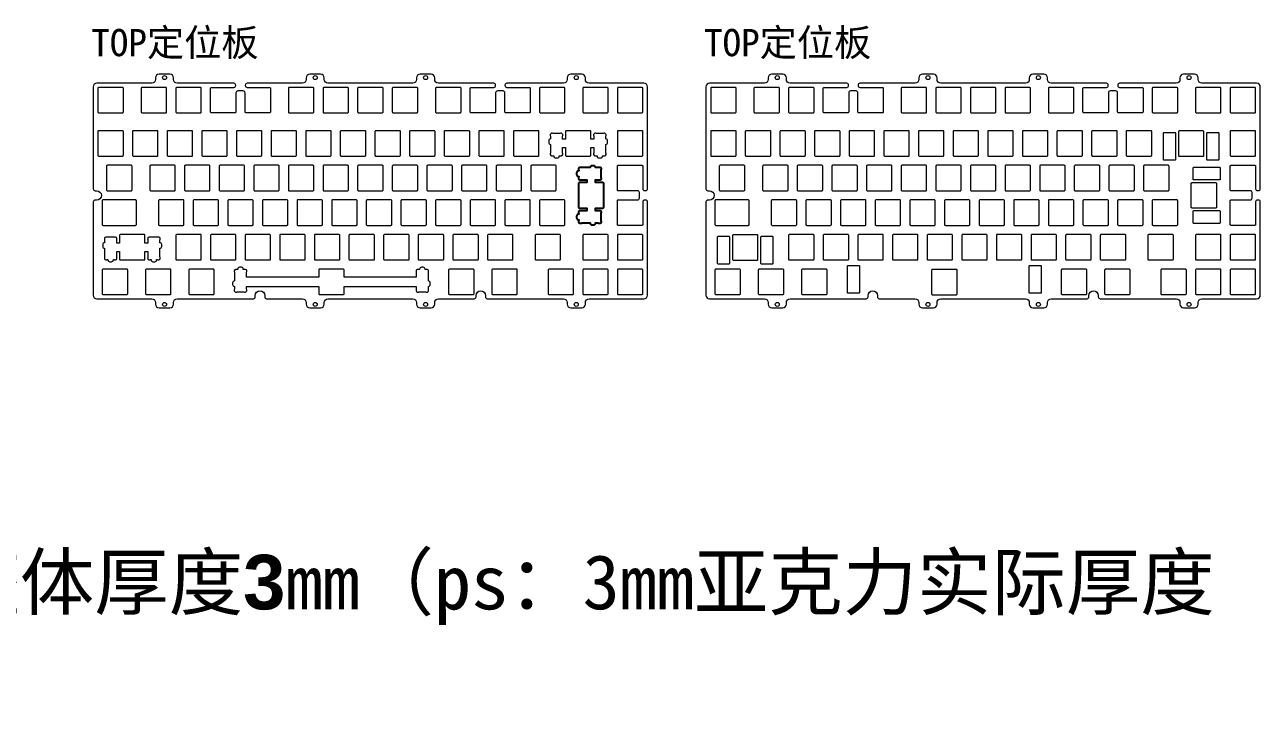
# Model space of a CAD drawing. Header units: millimetres. Extents: x 2670 to 4041, y 544 to 1639.
# Drawn here: x 3361 to 4041, y 781 to 1156 of the extents above; entities that cross this region are included whole.
import ezdxf

# ---------------------------------------------------------------- set-up
doc = ezdxf.new("R2010")
doc.units = ezdxf.units.MM
doc.layers.add('1', color=7, linetype='Continuous', lineweight=0)
doc.layers.add('10', color=7, linetype='Continuous', true_color=0xffffff)
doc.styles.get("Standard").update_dxf_attribs({"font": 'arial.ttf'})

msp = doc.modelspace()

# ---------------------------------------------------------------- linework, layer by layer
at = {"color": 0}
msp.add_lwpolyline([(3676.786, 1053.962), (3675.366, 1053.962), (3675.365, 1055.538), (3679.566, 1055.538, 0.4142136), (3680.066, 1056.038), (3680.066, 1069.038, 0.4142136), (3679.566, 1069.538), (3675.365, 1069.538), (3675.366, 1071.112), (3676.786, 1071.112, -0.0785975), (3677.404, 1071.015, 0.6125159), (3678.663, 1072.275, -0.0785975), (3678.566, 1072.892), (3678.566, 1075.983, -0.0785975), (3678.663, 1076.6, 0.6125159), (3677.404, 1077.86, -0.0785975), (3676.786, 1077.762), (3675.536, 1077.762, 0.4142136), (3674.536, 1078.762), (3673.536, 1078.762, 0.4142136), (3672.536, 1077.762), (3668.045, 1077.762, -0.0785975), (3667.428, 1077.86, 0.6125159), (3666.168, 1076.6, -0.0785975), (3666.266, 1075.983), (3666.266, 1075.937), (3666.066, 1075.937, 0.4142136), (3665.066, 1074.937), (3665.066, 1073.937, 0.4142136), (3666.066, 1072.937), (3666.266, 1072.937), (3666.266, 1072.892, -0.0785975), (3666.168, 1072.275, 0.6125159), (3667.428, 1071.015, -0.0785975), (3668.045, 1071.112), (3670.766, 1071.112), (3670.765, 1069.538), (3666.566, 1069.538, 0.4142136), (3666.066, 1069.038), (3666.066, 1056.038, 0.4142136), (3666.566, 1055.538), (3670.765, 1055.538), (3670.766, 1053.962), (3668.045, 1053.962, -0.0785975), (3667.428, 1054.06, 0.6125159), (3666.168, 1052.8, -0.0785975), (3666.266, 1052.183), (3666.266, 1052.137), (3666.066, 1052.137, 0.4142136), (3665.066, 1051.137), (3665.066, 1050.137, 0.4142136), (3666.066, 1049.137), (3666.266, 1049.137), (3666.266, 1049.092, -0.0785975), (3666.168, 1048.475, 0.6125159), (3667.428, 1047.215, -0.0785975), (3668.045, 1047.312), (3672.536, 1047.312, 0.4142136), (3673.536, 1046.312), (3674.536, 1046.312, 0.4142136), (3675.536, 1047.312), (3676.786, 1047.312, -0.0785975), (3677.404, 1047.215, 0.6125159), (3678.663, 1048.475, -0.0785975), (3678.566, 1049.092), (3678.566, 1052.183, -0.0785975), (3678.663, 1052.8, 0.6125159), (3677.404, 1054.06, -0.0785975)], format="xyb", close=True, dxfattribs=at)
at = {"layer": '1'}
for points in [[(3477.661, 1108.425, -0.4142136), (3477.161, 1107.925), (3464.161, 1107.925, -0.4142136), (3463.661, 1108.425), (3463.661, 1121.425, -0.4142136), (3464.161, 1121.925), (3476.598, 1121.925, 0.4142136), (3477.598, 1122.925), (3477.598, 1123.233, 0.4142136), (3476.598, 1124.233), (3445.387, 1124.233, -0.4142136), (3443.387, 1126.233), (3443.387, 1127.233, 0.4142136), (3441.387, 1129.233), (3435.387, 1129.233, 0.4142136), (3433.387, 1127.233), (3433.387, 1126.233, -0.4142136), (3431.387, 1124.233), (3401.176, 1124.233, 0.4142136), (3399.176, 1122.233), (3399.176, 1066.069, 0.4142136), (3400.176, 1065.069), (3401.059, 1065.069, -1), (3401.059, 1059.869), (3400.176, 1059.869, 0.4142136), (3399.176, 1058.869), (3399.176, 1007.605, 0.4142136), (3401.176, 1005.605), (3431.387, 1005.605, -0.4142136), (3433.387, 1003.605), (3433.387, 1002.605, 0.4142136), (3435.387, 1000.605), (3441.387, 1000.605, 0.4142136), (3443.387, 1002.605), (3443.387, 1003.605, -0.4142136), (3445.387, 1005.605), (3487.314, 1005.605, 0.4142136), (3488.314, 1006.605), (3488.314, 1007.327, -1), (3493.514, 1007.327), (3493.514, 1006.605, 0.4142136), (3494.514, 1005.605), (3514.264, 1005.605, -0.4142136), (3516.264, 1003.605), (3516.264, 1002.605, 0.4142136), (3518.264, 1000.605), (3524.264, 1000.605, 0.4142136), (3526.264, 1002.605), (3526.264, 1003.605, -0.4142136), (3528.264, 1005.605), (3575.008, 1005.605, -0.4142136), (3577.008, 1003.605), (3577.008, 1002.605, 0.4142136), (3579.008, 1000.605), (3585.008, 1000.605, 0.4142136), (3587.008, 1002.605), (3587.008, 1003.605, -0.4142136), (3589.008, 1005.605), (3608.758, 1005.605, 0.4142136), (3609.758, 1006.605), (3609.758, 1007.327, -1), (3614.958, 1007.327), (3614.958, 1006.605, 0.4142136), (3615.958, 1005.605), (3657.884, 1005.605, -0.4142136), (3659.884, 1003.605), (3659.884, 1002.605, 0.4142136), (3661.884, 1000.605), (3667.884, 1000.605, 0.4142136), (3669.884, 1002.605), (3669.884, 1003.605, -0.4142136), (3671.884, 1005.605), (3702.07, 1005.605, 0.4142136), (3704.07, 1007.605), (3704.07, 1058.941, 0.4142136), (3703.07, 1059.941), (3702.498, 1059.941, 0.4142136), (3701.498, 1058.941), (3701.498, 1046.513, -0.4142136), (3700.998, 1046.013), (3687.998, 1046.013, -0.4142136), (3687.498, 1046.513), (3687.498, 1059.513, -0.4142136), (3687.998, 1060.013), (3698.588, 1060.013, 0.4142136), (3699.588, 1061.013), (3699.588, 1064.063, 0.4142136), (3698.588, 1065.063), (3687.998, 1065.063, -0.4142136), (3687.498, 1065.563), (3687.498, 1078.563, -0.4142136), (3687.998, 1079.063), (3700.998, 1079.063, -0.4142136), (3701.498, 1078.563), (3701.498, 1066.141, 0.4142136), (3702.498, 1065.141), (3703.07, 1065.141, 0.4142136), (3704.07, 1066.141), (3704.07, 1122.233, 0.4142136), (3702.07, 1124.233), (3671.884, 1124.233, -0.4142136), (3669.884, 1126.233), (3669.884, 1127.233, 0.4142136), (3667.884, 1129.233), (3661.884, 1129.233, 0.4142136), (3659.884, 1127.233), (3659.884, 1126.233, -0.4142136), (3657.884, 1124.233), (3626.673, 1124.233, 0.4142136), (3625.673, 1123.233), (3625.673, 1122.925, 0.4142136), (3626.673, 1121.925), (3639.086, 1121.925, -0.4142136), (3639.586, 1121.425), (3639.586, 1108.425, -0.4142136), (3639.086, 1107.925), (3626.086, 1107.925, -0.4142136), (3625.586, 1108.425), (3625.586, 1119.018, 0.4142136), (3624.586, 1120.018), (3621.536, 1120.018, 0.4142136), (3620.536, 1119.018), (3620.536, 1108.425, -0.4142136), (3620.036, 1107.925), (3607.036, 1107.925, -0.4142136), (3606.536, 1108.425), (3606.536, 1121.425, -0.4142136), (3607.036, 1121.925), (3619.473, 1121.925, 0.4142136), (3620.473, 1122.925), (3620.473, 1123.233, 0.4142136), (3619.473, 1124.233), (3589.008, 1124.233, -0.4142136), (3587.008, 1126.233), (3587.008, 1127.233, 0.4142136), (3585.008, 1129.233), (3579.008, 1129.233, 0.4142136), (3577.008, 1127.233), (3577.008, 1126.233, -0.4142136), (3575.008, 1124.233), (3528.264, 1124.233, -0.4142136), (3526.264, 1126.233), (3526.264, 1127.233, 0.4142136), (3524.264, 1129.233), (3518.264, 1129.233, 0.4142136), (3516.264, 1127.233), (3516.264, 1126.233, -0.4142136), (3514.264, 1124.233), (3483.798, 1124.233, 0.4142136), (3482.798, 1123.233), (3482.798, 1122.925, 0.4142136), (3483.798, 1121.925), (3496.211, 1121.925, -0.4142136), (3496.711, 1121.425), (3496.711, 1108.425, -0.4142136), (3496.211, 1107.925), (3483.211, 1107.925, -0.4142136), (3482.711, 1108.425), (3482.711, 1119.018, 0.4142136), (3481.711, 1120.018), (3478.661, 1120.018, 0.4142136), (3477.661, 1119.018)], [(3814.72, 1108.425, -0.4142136), (3814.22, 1107.925), (3801.22, 1107.925, -0.4142136), (3800.72, 1108.425), (3800.72, 1121.425, -0.4142136), (3801.22, 1121.925), (3813.657, 1121.925, 0.4142136), (3814.657, 1122.925), (3814.657, 1123.233, 0.4142136), (3813.657, 1124.233), (3782.446, 1124.233, -0.4142136), (3780.446, 1126.233), (3780.446, 1127.233, 0.4142136), (3778.446, 1129.233), (3772.446, 1129.233, 0.4142136), (3770.446, 1127.233), (3770.446, 1126.233, -0.4142136), (3768.446, 1124.233), (3738.235, 1124.233, 0.4142136), (3736.235, 1122.233), (3736.235, 1066.069, 0.4142136), (3737.235, 1065.069), (3738.118, 1065.069, -1), (3738.118, 1059.869), (3737.235, 1059.869, 0.4142136), (3736.235, 1058.869), (3736.235, 1007.605, 0.4142136), (3738.235, 1005.605), (3768.446, 1005.605, -0.4142136), (3770.446, 1003.605), (3770.446, 1002.605, 0.4142136), (3772.446, 1000.605), (3778.446, 1000.605, 0.4142136), (3780.446, 1002.605), (3780.446, 1003.605, -0.4142136), (3782.446, 1005.605), (3824.373, 1005.605, 0.4142136), (3825.373, 1006.605), (3825.373, 1007.327, -1), (3830.573, 1007.327), (3830.573, 1006.605, 0.4142136), (3831.573, 1005.605), (3851.323, 1005.605, -0.4142136), (3853.323, 1003.605), (3853.323, 1002.605, 0.4142136), (3855.323, 1000.605), (3861.323, 1000.605, 0.4142136), (3863.323, 1002.605), (3863.323, 1003.605, -0.4142136), (3865.323, 1005.605), (3912.067, 1005.605, -0.4142136), (3914.067, 1003.605), (3914.067, 1002.605, 0.4142136), (3916.067, 1000.605), (3922.067, 1000.605, 0.4142136), (3924.067, 1002.605), (3924.067, 1003.605, -0.4142136), (3926.067, 1005.605), (3945.817, 1005.605, 0.4142136), (3946.817, 1006.605), (3946.817, 1007.327, -1), (3952.017, 1007.327), (3952.017, 1006.605, 0.4142136), (3953.017, 1005.605), (3994.943, 1005.605, -0.4142136), (3996.943, 1003.605), (3996.943, 1002.605, 0.4142136), (3998.943, 1000.605), (4004.943, 1000.605, 0.4142136), (4006.943, 1002.605), (4006.943, 1003.605, -0.4142136), (4008.943, 1005.605), (4039.129, 1005.605, 0.4142136), (4041.129, 1007.605), (4041.129, 1058.941, 0.4142136), (4040.129, 1059.941), (4039.557, 1059.941, 0.4142136), (4038.557, 1058.941), (4038.557, 1046.513, -0.4142136), (4038.057, 1046.013), (4025.057, 1046.013, -0.4142136), (4024.557, 1046.513), (4024.557, 1059.513, -0.4142136), (4025.057, 1060.013), (4035.646, 1060.013, 0.4142136), (4036.646, 1061.013), (4036.646, 1064.063, 0.4142136), (4035.646, 1065.063), (4025.057, 1065.063, -0.4142136), (4024.557, 1065.563), (4024.557, 1078.563, -0.4142136), (4025.057, 1079.063), (4038.057, 1079.063, -0.4142136), (4038.557, 1078.563), (4038.557, 1066.141, 0.4142136), (4039.557, 1065.141), (4040.129, 1065.141, 0.4142136), (4041.129, 1066.141), (4041.129, 1122.233, 0.4142136), (4039.129, 1124.233), (4008.943, 1124.233, -0.4142136), (4006.943, 1126.233), (4006.943, 1127.233, 0.4142136), (4004.943, 1129.233), (3998.943, 1129.233, 0.4142136), (3996.943, 1127.233), (3996.943, 1126.233, -0.4142136), (3994.943, 1124.233), (3963.732, 1124.233, 0.4142136), (3962.732, 1123.233), (3962.732, 1122.925, 0.4142136), (3963.732, 1121.925), (3976.145, 1121.925, -0.4142136), (3976.645, 1121.425), (3976.645, 1108.425, -0.4142136), (3976.145, 1107.925), (3963.145, 1107.925, -0.4142136), (3962.645, 1108.425), (3962.645, 1119.018, 0.4142136), (3961.645, 1120.018), (3958.595, 1120.018, 0.4142136), (3957.595, 1119.018), (3957.595, 1108.425, -0.4142136), (3957.095, 1107.925), (3944.095, 1107.925, -0.4142136), (3943.595, 1108.425), (3943.595, 1121.425, -0.4142136), (3944.095, 1121.925), (3956.532, 1121.925, 0.4142136), (3957.532, 1122.925), (3957.532, 1123.233, 0.4142136), (3956.532, 1124.233), (3926.067, 1124.233, -0.4142136), (3924.067, 1126.233), (3924.067, 1127.233, 0.4142136), (3922.067, 1129.233), (3916.067, 1129.233, 0.4142136), (3914.067, 1127.233), (3914.067, 1126.233, -0.4142136), (3912.067, 1124.233), (3865.323, 1124.233, -0.4142136), (3863.323, 1126.233), (3863.323, 1127.233, 0.4142136), (3861.323, 1129.233), (3855.323, 1129.233, 0.4142136), (3853.323, 1127.233), (3853.323, 1126.233, -0.4142136), (3851.323, 1124.233), (3820.857, 1124.233, 0.4142136), (3819.857, 1123.233), (3819.857, 1122.925, 0.4142136), (3820.857, 1121.925), (3833.27, 1121.925, -0.4142136), (3833.77, 1121.425), (3833.77, 1108.425, -0.4142136), (3833.27, 1107.925), (3820.27, 1107.925, -0.4142136), (3819.77, 1108.425), (3819.77, 1119.018, 0.4142136), (3818.77, 1120.018), (3815.72, 1120.018, 0.4142136), (3814.72, 1119.018)], [(3402.248, 1107.925), (3415.248, 1107.925, 0.4142136), (3415.748, 1108.425), (3415.748, 1121.425, 0.4142136), (3415.248, 1121.925), (3402.248, 1121.925, 0.4142136), (3401.748, 1121.425), (3401.748, 1108.425, 0.4142136)], [(3426.061, 1107.925), (3439.061, 1107.925, 0.4142136), (3439.561, 1108.425), (3439.561, 1121.425, 0.4142136), (3439.061, 1121.925), (3426.061, 1121.925, 0.4142136), (3425.561, 1121.425), (3425.561, 1108.425, 0.4142136)], [(3445.111, 1107.925), (3458.111, 1107.925, 0.4142136), (3458.611, 1108.425), (3458.611, 1121.425, 0.4142136), (3458.111, 1121.925), (3445.111, 1121.925, 0.4142136), (3444.611, 1121.425), (3444.611, 1108.425, 0.4142136)], [(3507.023, 1107.925), (3520.023, 1107.925, 0.4142136), (3520.523, 1108.425), (3520.523, 1121.425, 0.4142136), (3520.023, 1121.925), (3507.023, 1121.925, 0.4142136), (3506.523, 1121.425), (3506.523, 1108.425, 0.4142136)], [(3526.073, 1107.925), (3539.073, 1107.925, 0.4142136), (3539.573, 1108.425), (3539.573, 1121.425, 0.4142136), (3539.073, 1121.925), (3526.073, 1121.925, 0.4142136), (3525.573, 1121.425), (3525.573, 1108.425, 0.4142136)], [(3545.123, 1107.925), (3558.123, 1107.925, 0.4142136), (3558.623, 1108.425), (3558.623, 1121.425, 0.4142136), (3558.123, 1121.925), (3545.123, 1121.925, 0.4142136), (3544.623, 1121.425), (3544.623, 1108.425, 0.4142136)], [(3564.173, 1107.925), (3577.173, 1107.925, 0.4142136), (3577.673, 1108.425), (3577.673, 1121.425, 0.4142136), (3577.173, 1121.925), (3564.173, 1121.925, 0.4142136), (3563.673, 1121.425), (3563.673, 1108.425, 0.4142136)], [(3587.986, 1107.925), (3600.986, 1107.925, 0.4142136), (3601.486, 1108.425), (3601.486, 1121.425, 0.4142136), (3600.986, 1121.925), (3587.986, 1121.925, 0.4142136), (3587.486, 1121.425), (3587.486, 1108.425, 0.4142136)], [(3645.136, 1107.925), (3658.136, 1107.925, 0.4142136), (3658.636, 1108.425), (3658.636, 1121.425, 0.4142136), (3658.136, 1121.925), (3645.136, 1121.925, 0.4142136), (3644.636, 1121.425), (3644.636, 1108.425, 0.4142136)], [(3682.448, 1108.425), (3682.448, 1121.425, 0.4142136), (3681.948, 1121.925), (3668.948, 1121.925, 0.4142136), (3668.448, 1121.425), (3668.448, 1108.425, 0.4142136), (3668.948, 1107.925), (3681.948, 1107.925, 0.4142136)], [(3687.998, 1107.925), (3700.998, 1107.925, 0.4142136), (3701.498, 1108.425), (3701.498, 1121.425, 0.4142136), (3700.998, 1121.925), (3687.998, 1121.925, 0.4142136), (3687.498, 1121.425), (3687.498, 1108.425, 0.4142136)], [(3739.307, 1107.925), (3752.307, 1107.925, 0.4142136), (3752.807, 1108.425), (3752.807, 1121.425, 0.4142136), (3752.307, 1121.925), (3739.307, 1121.925, 0.4142136), (3738.807, 1121.425), (3738.807, 1108.425, 0.4142136)], [(3763.12, 1107.925), (3776.12, 1107.925, 0.4142136), (3776.62, 1108.425), (3776.62, 1121.425, 0.4142136), (3776.12, 1121.925), (3763.12, 1121.925, 0.4142136), (3762.62, 1121.425), (3762.62, 1108.425, 0.4142136)], [(3782.17, 1107.925), (3795.17, 1107.925, 0.4142136), (3795.67, 1108.425), (3795.67, 1121.425, 0.4142136), (3795.17, 1121.925), (3782.17, 1121.925, 0.4142136), (3781.67, 1121.425), (3781.67, 1108.425, 0.4142136)], [(3844.082, 1107.925), (3857.082, 1107.925, 0.4142136), (3857.582, 1108.425), (3857.582, 1121.425, 0.4142136), (3857.082, 1121.925), (3844.082, 1121.925, 0.4142136), (3843.582, 1121.425), (3843.582, 1108.425, 0.4142136)], [(3863.132, 1107.925), (3876.132, 1107.925, 0.4142136), (3876.632, 1108.425), (3876.632, 1121.425, 0.4142136), (3876.132, 1121.925), (3863.132, 1121.925, 0.4142136), (3862.632, 1121.425), (3862.632, 1108.425, 0.4142136)], [(3882.182, 1107.925), (3895.182, 1107.925, 0.4142136), (3895.682, 1108.425), (3895.682, 1121.425, 0.4142136), (3895.182, 1121.925), (3882.182, 1121.925, 0.4142136), (3881.682, 1121.425), (3881.682, 1108.425, 0.4142136)], [(3901.232, 1107.925), (3914.232, 1107.925, 0.4142136), (3914.732, 1108.425), (3914.732, 1121.425, 0.4142136), (3914.232, 1121.925), (3901.232, 1121.925, 0.4142136), (3900.732, 1121.425), (3900.732, 1108.425, 0.4142136)], [(3925.045, 1107.925), (3938.045, 1107.925, 0.4142136), (3938.545, 1108.425), (3938.545, 1121.425, 0.4142136), (3938.045, 1121.925), (3925.045, 1121.925, 0.4142136), (3924.545, 1121.425), (3924.545, 1108.425, 0.4142136)], [(3982.195, 1107.925), (3995.195, 1107.925, 0.4142136), (3995.695, 1108.425), (3995.695, 1121.425, 0.4142136), (3995.195, 1121.925), (3982.195, 1121.925, 0.4142136), (3981.695, 1121.425), (3981.695, 1108.425, 0.4142136)], [(4019.507, 1108.425), (4019.507, 1121.425, 0.4142136), (4019.007, 1121.925), (4006.007, 1121.925, 0.4142136), (4005.507, 1121.425), (4005.507, 1108.425, 0.4142136), (4006.007, 1107.925), (4019.007, 1107.925, 0.4142136)], [(4025.057, 1107.925), (4038.057, 1107.925, 0.4142136), (4038.557, 1108.425), (4038.557, 1121.425, 0.4142136), (4038.057, 1121.925), (4025.057, 1121.925, 0.4142136), (4024.557, 1121.425), (4024.557, 1108.425, 0.4142136)], [(3402.248, 1084.113), (3415.248, 1084.113, 0.4142136), (3415.748, 1084.613), (3415.748, 1097.613, 0.4142136), (3415.248, 1098.113), (3402.248, 1098.113, 0.4142136), (3401.748, 1097.613), (3401.748, 1084.613, 0.4142136)], [(3421.298, 1084.113), (3434.298, 1084.113, 0.4142136), (3434.798, 1084.613), (3434.798, 1097.613, 0.4142136), (3434.298, 1098.113), (3421.298, 1098.113, 0.4142136), (3420.798, 1097.613), (3420.798, 1084.613, 0.4142136)], [(3440.348, 1084.113), (3453.348, 1084.113, 0.4142136), (3453.848, 1084.613), (3453.848, 1097.613, 0.4142136), (3453.348, 1098.113), (3440.348, 1098.113, 0.4142136), (3439.848, 1097.613), (3439.848, 1084.613, 0.4142136)], [(3459.398, 1084.113), (3472.398, 1084.113, 0.4142136), (3472.898, 1084.613), (3472.898, 1097.613, 0.4142136), (3472.398, 1098.113), (3459.398, 1098.113, 0.4142136), (3458.898, 1097.613), (3458.898, 1084.613, 0.4142136)], [(3478.448, 1084.113), (3491.448, 1084.113, 0.4142136), (3491.948, 1084.613), (3491.948, 1097.613, 0.4142136), (3491.448, 1098.113), (3478.448, 1098.113, 0.4142136), (3477.948, 1097.613), (3477.948, 1084.613, 0.4142136)], [(3497.498, 1084.113), (3510.498, 1084.113, 0.4142136), (3510.998, 1084.613), (3510.998, 1097.613, 0.4142136), (3510.498, 1098.113), (3497.498, 1098.113, 0.4142136), (3496.998, 1097.613), (3496.998, 1084.613, 0.4142136)], [(3516.548, 1084.113), (3529.548, 1084.113, 0.4142136), (3530.048, 1084.613), (3530.048, 1097.613, 0.4142136), (3529.548, 1098.113), (3516.548, 1098.113, 0.4142136), (3516.048, 1097.613), (3516.048, 1084.613, 0.4142136)], [(3535.598, 1084.113), (3548.598, 1084.113, 0.4142136), (3549.098, 1084.613), (3549.098, 1097.613, 0.4142136), (3548.598, 1098.113), (3535.598, 1098.113, 0.4142136), (3535.098, 1097.613), (3535.098, 1084.613, 0.4142136)], [(3535.598, 1084.113), (3548.598, 1084.113, 0.4142136), (3549.098, 1084.613), (3549.098, 1097.613, 0.4142136), (3548.598, 1098.113), (3535.598, 1098.113, 0.4142136), (3535.098, 1097.613), (3535.098, 1084.613, 0.4142136)], [(3554.648, 1084.113), (3567.648, 1084.113, 0.4142136), (3568.148, 1084.613), (3568.148, 1097.613, 0.4142136), (3567.648, 1098.113), (3554.648, 1098.113, 0.4142136), (3554.148, 1097.613), (3554.148, 1084.613, 0.4142136)], [(3573.698, 1084.113), (3586.698, 1084.113, 0.4142136), (3587.198, 1084.613), (3587.198, 1097.613, 0.4142136), (3586.698, 1098.113), (3573.698, 1098.113, 0.4142136), (3573.198, 1097.613), (3573.198, 1084.613, 0.4142136)], [(3592.748, 1084.113), (3605.748, 1084.113, 0.4142136), (3606.248, 1084.613), (3606.248, 1097.613, 0.4142136), (3605.748, 1098.113), (3592.748, 1098.113, 0.4142136), (3592.248, 1097.613), (3592.248, 1084.613, 0.4142136)], [(3611.798, 1084.113), (3624.798, 1084.113, 0.4142136), (3625.298, 1084.613), (3625.298, 1097.613, 0.4142136), (3624.798, 1098.113), (3611.798, 1098.113, 0.4142136), (3611.298, 1097.613), (3611.298, 1084.613, 0.4142136)], [(3630.848, 1084.113), (3643.848, 1084.113, 0.4142136), (3644.348, 1084.613), (3644.348, 1097.613, 0.4142136), (3643.848, 1098.113), (3630.848, 1098.113, 0.4142136), (3630.348, 1097.613), (3630.348, 1084.613, 0.4142136)], [(3675.66, 1096.71, 0.6125159), (3674.401, 1095.45, -0.0785975), (3674.498, 1094.833), (3674.498, 1093.413), (3672.923, 1093.412), (3672.923, 1097.613, 0.4142136), (3672.423, 1098.113), (3659.423, 1098.113, 0.4142136), (3658.923, 1097.613), (3658.923, 1093.412), (3657.348, 1093.413), (3657.348, 1094.833, -0.0785975), (3657.446, 1095.45, 0.6125159), (3656.186, 1096.71, -0.0785975), (3655.569, 1096.613), (3652.478, 1096.613, -0.0785975), (3651.86, 1096.71, 0.6125159), (3650.601, 1095.45, -0.0785975), (3650.698, 1094.833), (3650.698, 1093.583, 0.4142136), (3649.698, 1092.583), (3649.698, 1091.583, 0.4142136), (3650.698, 1090.583), (3650.698, 1086.092, -0.0785975), (3650.601, 1085.475, 0.6125159), (3651.86, 1084.215, -0.0785975), (3652.478, 1084.313), (3652.523, 1084.313), (3652.523, 1084.113, 0.4142136), (3653.523, 1083.113), (3654.523, 1083.113, 0.4142136), (3655.523, 1084.113), (3655.523, 1084.313), (3655.569, 1084.313, -0.0785975), (3656.186, 1084.215, 0.6125159), (3657.446, 1085.475, -0.0785975), (3657.348, 1086.092), (3657.348, 1088.813), (3658.923, 1088.812), (3658.923, 1084.613, 0.4142136), (3659.423, 1084.113), (3672.423, 1084.113, 0.4142136), (3672.923, 1084.613), (3672.923, 1088.812), (3674.498, 1088.813), (3674.498, 1086.092, -0.0785975), (3674.401, 1085.475, 0.6125159), (3675.66, 1084.215, -0.0785975), (3676.278, 1084.313), (3676.323, 1084.313), (3676.323, 1084.113, 0.4142136), (3677.323, 1083.113), (3678.323, 1083.113, 0.4142136), (3679.323, 1084.113), (3679.323, 1084.313), (3679.369, 1084.313, -0.0785975), (3679.986, 1084.215, 0.6125159), (3681.246, 1085.475, -0.0785975), (3681.148, 1086.092), (3681.148, 1090.583, 0.4142136), (3682.148, 1091.583), (3682.148, 1092.583, 0.4142136), (3681.148, 1093.583), (3681.148, 1094.833, -0.0785975), (3681.246, 1095.45, 0.6125159), (3679.986, 1096.71, -0.0785975), (3679.369, 1096.613), (3676.278, 1096.613, -0.0785975)], [(3687.998, 1084.113), (3700.998, 1084.113, 0.4142136), (3701.498, 1084.613), (3701.498, 1097.613, 0.4142136), (3700.998, 1098.113), (3687.998, 1098.113, 0.4142136), (3687.498, 1097.613), (3687.498, 1084.613, 0.4142136)], [(3739.307, 1084.113), (3752.307, 1084.113, 0.4142136), (3752.807, 1084.613), (3752.807, 1097.613, 0.4142136), (3752.307, 1098.113), (3739.307, 1098.113, 0.4142136), (3738.807, 1097.613), (3738.807, 1084.613, 0.4142136)], [(3758.357, 1084.113), (3771.357, 1084.113, 0.4142136), (3771.857, 1084.613), (3771.857, 1097.613, 0.4142136), (3771.357, 1098.113), (3758.357, 1098.113, 0.4142136), (3757.857, 1097.613), (3757.857, 1084.613, 0.4142136)], [(3777.407, 1084.113), (3790.407, 1084.113, 0.4142136), (3790.907, 1084.613), (3790.907, 1097.613, 0.4142136), (3790.407, 1098.113), (3777.407, 1098.113, 0.4142136), (3776.907, 1097.613), (3776.907, 1084.613, 0.4142136)], [(3796.457, 1084.113), (3809.457, 1084.113, 0.4142136), (3809.957, 1084.613), (3809.957, 1097.613, 0.4142136), (3809.457, 1098.113), (3796.457, 1098.113, 0.4142136), (3795.957, 1097.613), (3795.957, 1084.613, 0.4142136)], [(3815.507, 1084.113), (3828.507, 1084.113, 0.4142136), (3829.007, 1084.613), (3829.007, 1097.613, 0.4142136), (3828.507, 1098.113), (3815.507, 1098.113, 0.4142136), (3815.007, 1097.613), (3815.007, 1084.613, 0.4142136)], [(3834.557, 1084.113), (3847.557, 1084.113, 0.4142136), (3848.057, 1084.613), (3848.057, 1097.613, 0.4142136), (3847.557, 1098.113), (3834.557, 1098.113, 0.4142136), (3834.057, 1097.613), (3834.057, 1084.613, 0.4142136)], [(3853.607, 1084.113), (3866.607, 1084.113, 0.4142136), (3867.107, 1084.613), (3867.107, 1097.613, 0.4142136), (3866.607, 1098.113), (3853.607, 1098.113, 0.4142136), (3853.107, 1097.613), (3853.107, 1084.613, 0.4142136)], [(3872.657, 1084.113), (3885.657, 1084.113, 0.4142136), (3886.157, 1084.613), (3886.157, 1097.613, 0.4142136), (3885.657, 1098.113), (3872.657, 1098.113, 0.4142136), (3872.157, 1097.613), (3872.157, 1084.613, 0.4142136)], [(3872.657, 1084.113), (3885.657, 1084.113, 0.4142136), (3886.157, 1084.613), (3886.157, 1097.613, 0.4142136), (3885.657, 1098.113), (3872.657, 1098.113, 0.4142136), (3872.157, 1097.613), (3872.157, 1084.613, 0.4142136)], [(3891.707, 1084.113), (3904.707, 1084.113, 0.4142136), (3905.207, 1084.613), (3905.207, 1097.613, 0.4142136), (3904.707, 1098.113), (3891.707, 1098.113, 0.4142136), (3891.207, 1097.613), (3891.207, 1084.613, 0.4142136)], [(3910.757, 1084.113), (3923.757, 1084.113, 0.4142136), (3924.257, 1084.613), (3924.257, 1097.613, 0.4142136), (3923.757, 1098.113), (3910.757, 1098.113, 0.4142136), (3910.257, 1097.613), (3910.257, 1084.613, 0.4142136)], [(3929.807, 1084.113), (3942.807, 1084.113, 0.4142136), (3943.307, 1084.613), (3943.307, 1097.613, 0.4142136), (3942.807, 1098.113), (3929.807, 1098.113, 0.4142136), (3929.307, 1097.613), (3929.307, 1084.613, 0.4142136)], [(3948.857, 1084.113), (3961.857, 1084.113, 0.4142136), (3962.357, 1084.613), (3962.357, 1097.613, 0.4142136), (3961.857, 1098.113), (3948.857, 1098.113, 0.4142136), (3948.357, 1097.613), (3948.357, 1084.613, 0.4142136)], [(3967.907, 1084.113), (3980.907, 1084.113, 0.4142136), (3981.407, 1084.613), (3981.407, 1097.613, 0.4142136), (3980.907, 1098.113), (3967.907, 1098.113, 0.4142136), (3967.407, 1097.613), (3967.407, 1084.613, 0.4142136)], [(4025.057, 1084.113), (4038.057, 1084.113, 0.4142136), (4038.557, 1084.613), (4038.557, 1097.613, 0.4142136), (4038.057, 1098.113), (4025.057, 1098.113, 0.4142136), (4024.557, 1097.613), (4024.557, 1084.613, 0.4142136)], [(3407.011, 1065.063), (3420.011, 1065.063, 0.4142136), (3420.511, 1065.563), (3420.511, 1078.563, 0.4142136), (3420.011, 1079.063), (3407.011, 1079.063, 0.4142136), (3406.511, 1078.563), (3406.511, 1065.563, 0.4142136)], [(3430.823, 1065.063), (3443.823, 1065.063, 0.4142136), (3444.323, 1065.563), (3444.323, 1078.563, 0.4142136), (3443.823, 1079.063), (3430.823, 1079.063, 0.4142136), (3430.323, 1078.563), (3430.323, 1065.563, 0.4142136)], [(3449.873, 1065.063), (3462.873, 1065.063, 0.4142136), (3463.373, 1065.563), (3463.373, 1078.563, 0.4142136), (3462.873, 1079.063), (3449.873, 1079.063, 0.4142136), (3449.373, 1078.563), (3449.373, 1065.563, 0.4142136)], [(3468.923, 1065.063), (3481.923, 1065.063, 0.4142136), (3482.423, 1065.563), (3482.423, 1078.563, 0.4142136), (3481.923, 1079.063), (3468.923, 1079.063, 0.4142136), (3468.423, 1078.563), (3468.423, 1065.563, 0.4142136)], [(3487.973, 1065.063), (3500.973, 1065.063, 0.4142136), (3501.473, 1065.563), (3501.473, 1078.563, 0.4142136), (3500.973, 1079.063), (3487.973, 1079.063, 0.4142136), (3487.473, 1078.563), (3487.473, 1065.563, 0.4142136)], [(3507.023, 1065.063), (3520.023, 1065.063, 0.4142136), (3520.523, 1065.563), (3520.523, 1078.563, 0.4142136), (3520.023, 1079.063), (3507.023, 1079.063, 0.4142136), (3506.523, 1078.563), (3506.523, 1065.563, 0.4142136)], [(3526.073, 1065.063), (3539.073, 1065.063, 0.4142136), (3539.573, 1065.563), (3539.573, 1078.563, 0.4142136), (3539.073, 1079.063), (3526.073, 1079.063, 0.4142136), (3525.573, 1078.563), (3525.573, 1065.563, 0.4142136)], [(3545.123, 1065.063), (3558.123, 1065.063, 0.4142136), (3558.623, 1065.563), (3558.623, 1078.563, 0.4142136), (3558.123, 1079.063), (3545.123, 1079.063, 0.4142136), (3544.623, 1078.563), (3544.623, 1065.563, 0.4142136)], [(3564.173, 1065.063), (3577.173, 1065.063, 0.4142136), (3577.673, 1065.563), (3577.673, 1078.563, 0.4142136), (3577.173, 1079.063), (3564.173, 1079.063, 0.4142136), (3563.673, 1078.563), (3563.673, 1065.563, 0.4142136)], [(3583.223, 1065.063), (3596.223, 1065.063, 0.4142136), (3596.723, 1065.563), (3596.723, 1078.563, 0.4142136), (3596.223, 1079.063), (3583.223, 1079.063, 0.4142136), (3582.723, 1078.563), (3582.723, 1065.563, 0.4142136)], [(3602.273, 1065.063), (3615.273, 1065.063, 0.4142136), (3615.773, 1065.563), (3615.773, 1078.563, 0.4142136), (3615.273, 1079.063), (3602.273, 1079.063, 0.4142136), (3601.773, 1078.563), (3601.773, 1065.563, 0.4142136)], [(3621.323, 1065.063), (3634.323, 1065.063, 0.4142136), (3634.823, 1065.563), (3634.823, 1078.563, 0.4142136), (3634.323, 1079.063), (3621.323, 1079.063, 0.4142136), (3620.823, 1078.563), (3620.823, 1065.563, 0.4142136)], [(3640.373, 1065.063), (3653.373, 1065.063, 0.4142136), (3653.873, 1065.563), (3653.873, 1078.563, 0.4142136), (3653.373, 1079.063), (3640.373, 1079.063, 0.4142136), (3639.873, 1078.563), (3639.873, 1065.563, 0.4142136)], [(3744.07, 1065.063), (3757.07, 1065.063, 0.4142136), (3757.57, 1065.563), (3757.57, 1078.563, 0.4142136), (3757.07, 1079.063), (3744.07, 1079.063, 0.4142136), (3743.57, 1078.563), (3743.57, 1065.563, 0.4142136)], [(3767.882, 1065.063), (3780.882, 1065.063, 0.4142136), (3781.382, 1065.563), (3781.382, 1078.563, 0.4142136), (3780.882, 1079.063), (3767.882, 1079.063, 0.4142136), (3767.382, 1078.563), (3767.382, 1065.563, 0.4142136)], [(3786.932, 1065.063), (3799.932, 1065.063, 0.4142136), (3800.432, 1065.563), (3800.432, 1078.563, 0.4142136), (3799.932, 1079.063), (3786.932, 1079.063, 0.4142136), (3786.432, 1078.563), (3786.432, 1065.563, 0.4142136)], [(3805.982, 1065.063), (3818.982, 1065.063, 0.4142136), (3819.482, 1065.563), (3819.482, 1078.563, 0.4142136), (3818.982, 1079.063), (3805.982, 1079.063, 0.4142136), (3805.482, 1078.563), (3805.482, 1065.563, 0.4142136)], [(3825.032, 1065.063), (3838.032, 1065.063, 0.4142136), (3838.532, 1065.563), (3838.532, 1078.563, 0.4142136), (3838.032, 1079.063), (3825.032, 1079.063, 0.4142136), (3824.532, 1078.563), (3824.532, 1065.563, 0.4142136)], [(3844.082, 1065.063), (3857.082, 1065.063, 0.4142136), (3857.582, 1065.563), (3857.582, 1078.563, 0.4142136), (3857.082, 1079.063), (3844.082, 1079.063, 0.4142136), (3843.582, 1078.563), (3843.582, 1065.563, 0.4142136)], [(3863.132, 1065.063), (3876.132, 1065.063, 0.4142136), (3876.632, 1065.563), (3876.632, 1078.563, 0.4142136), (3876.132, 1079.063), (3863.132, 1079.063, 0.4142136), (3862.632, 1078.563), (3862.632, 1065.563, 0.4142136)], [(3882.182, 1065.063), (3895.182, 1065.063, 0.4142136), (3895.682, 1065.563), (3895.682, 1078.563, 0.4142136), (3895.182, 1079.063), (3882.182, 1079.063, 0.4142136), (3881.682, 1078.563), (3881.682, 1065.563, 0.4142136)], [(3901.232, 1065.063), (3914.232, 1065.063, 0.4142136), (3914.732, 1065.563), (3914.732, 1078.563, 0.4142136), (3914.232, 1079.063), (3901.232, 1079.063, 0.4142136), (3900.732, 1078.563), (3900.732, 1065.563, 0.4142136)], [(3920.282, 1065.063), (3933.282, 1065.063, 0.4142136), (3933.782, 1065.563), (3933.782, 1078.563, 0.4142136), (3933.282, 1079.063), (3920.282, 1079.063, 0.4142136), (3919.782, 1078.563), (3919.782, 1065.563, 0.4142136)], [(3939.332, 1065.063), (3952.332, 1065.063, 0.4142136), (3952.832, 1065.563), (3952.832, 1078.563, 0.4142136), (3952.332, 1079.063), (3939.332, 1079.063, 0.4142136), (3938.832, 1078.563), (3938.832, 1065.563, 0.4142136)], [(3958.382, 1065.063), (3971.382, 1065.063, 0.4142136), (3971.882, 1065.563), (3971.882, 1078.563, 0.4142136), (3971.382, 1079.063), (3958.382, 1079.063, 0.4142136), (3957.882, 1078.563), (3957.882, 1065.563, 0.4142136)], [(3977.432, 1065.063), (3990.432, 1065.063, 0.4142136), (3990.932, 1065.563), (3990.932, 1078.563, 0.4142136), (3990.432, 1079.063), (3977.432, 1079.063, 0.4142136), (3976.932, 1078.563), (3976.932, 1065.563, 0.4142136)], [(3422.392, 1046.013, 0.4142136), (3422.892, 1046.513), (3422.892, 1059.513, 0.4142136), (3422.392, 1060.013), (3404.629, 1060.013, 0.4142136), (3404.129, 1059.513), (3404.129, 1046.513, 0.4142136), (3404.629, 1046.013)], [(3435.586, 1046.013), (3448.586, 1046.013, 0.4142136), (3449.086, 1046.513), (3449.086, 1059.513, 0.4142136), (3448.586, 1060.013), (3435.586, 1060.013, 0.4142136), (3435.086, 1059.513), (3435.086, 1046.513, 0.4142136)], [(3454.636, 1046.013), (3467.636, 1046.013, 0.4142136), (3468.136, 1046.513), (3468.136, 1059.513, 0.4142136), (3467.636, 1060.013), (3454.636, 1060.013, 0.4142136), (3454.136, 1059.513), (3454.136, 1046.513, 0.4142136)], [(3473.686, 1046.013), (3486.686, 1046.013, 0.4142136), (3487.186, 1046.513), (3487.186, 1059.513, 0.4142136), (3486.686, 1060.013), (3473.686, 1060.013, 0.4142136), (3473.186, 1059.513), (3473.186, 1046.513, 0.4142136)], [(3492.736, 1046.013), (3505.736, 1046.013, 0.4142136), (3506.236, 1046.513), (3506.236, 1059.513, 0.4142136), (3505.736, 1060.013), (3492.736, 1060.013, 0.4142136), (3492.236, 1059.513), (3492.236, 1046.513, 0.4142136)], [(3511.786, 1046.013), (3524.786, 1046.013, 0.4142136), (3525.286, 1046.513), (3525.286, 1059.513, 0.4142136), (3524.786, 1060.013), (3511.786, 1060.013, 0.4142136), (3511.286, 1059.513), (3511.286, 1046.513, 0.4142136)], [(3530.836, 1046.013), (3543.836, 1046.013, 0.4142136), (3544.336, 1046.513), (3544.336, 1059.513, 0.4142136), (3543.836, 1060.013), (3530.836, 1060.013, 0.4142136), (3530.336, 1059.513), (3530.336, 1046.513, 0.4142136)], [(3549.886, 1046.013), (3562.886, 1046.013, 0.4142136), (3563.386, 1046.513), (3563.386, 1059.513, 0.4142136), (3562.886, 1060.013), (3549.886, 1060.013, 0.4142136), (3549.386, 1059.513), (3549.386, 1046.513, 0.4142136)], [(3568.936, 1046.013), (3581.936, 1046.013, 0.4142136), (3582.436, 1046.513), (3582.436, 1059.513, 0.4142136), (3581.936, 1060.013), (3568.936, 1060.013, 0.4142136), (3568.436, 1059.513), (3568.436, 1046.513, 0.4142136)], [(3587.986, 1046.013), (3600.986, 1046.013, 0.4142136), (3601.486, 1046.513), (3601.486, 1059.513, 0.4142136), (3600.986, 1060.013), (3587.986, 1060.013, 0.4142136), (3587.486, 1059.513), (3587.486, 1046.513, 0.4142136)], [(3607.036, 1046.013), (3620.036, 1046.013, 0.4142136), (3620.536, 1046.513), (3620.536, 1059.513, 0.4142136), (3620.036, 1060.013), (3607.036, 1060.013, 0.4142136), (3606.536, 1059.513), (3606.536, 1046.513, 0.4142136)], [(3626.086, 1046.013), (3639.086, 1046.013, 0.4142136), (3639.586, 1046.513), (3639.586, 1059.513, 0.4142136), (3639.086, 1060.013), (3626.086, 1060.013, 0.4142136), (3625.586, 1059.513), (3625.586, 1046.513, 0.4142136)], [(3759.451, 1046.013, 0.4142136), (3759.951, 1046.513), (3759.951, 1059.513, 0.4142136), (3759.451, 1060.013), (3741.688, 1060.013, 0.4142136), (3741.188, 1059.513), (3741.188, 1046.513, 0.4142136), (3741.688, 1046.013)], [(3772.645, 1046.013), (3785.645, 1046.013, 0.4142136), (3786.145, 1046.513), (3786.145, 1059.513, 0.4142136), (3785.645, 1060.013), (3772.645, 1060.013, 0.4142136), (3772.145, 1059.513), (3772.145, 1046.513, 0.4142136)], [(3791.695, 1046.013), (3804.695, 1046.013, 0.4142136), (3805.195, 1046.513), (3805.195, 1059.513, 0.4142136), (3804.695, 1060.013), (3791.695, 1060.013, 0.4142136), (3791.195, 1059.513), (3791.195, 1046.513, 0.4142136)], [(3810.745, 1046.013), (3823.745, 1046.013, 0.4142136), (3824.245, 1046.513), (3824.245, 1059.513, 0.4142136), (3823.745, 1060.013), (3810.745, 1060.013, 0.4142136), (3810.245, 1059.513), (3810.245, 1046.513, 0.4142136)], [(3829.795, 1046.013), (3842.795, 1046.013, 0.4142136), (3843.295, 1046.513), (3843.295, 1059.513, 0.4142136), (3842.795, 1060.013), (3829.795, 1060.013, 0.4142136), (3829.295, 1059.513), (3829.295, 1046.513, 0.4142136)], [(3848.845, 1046.013), (3861.845, 1046.013, 0.4142136), (3862.345, 1046.513), (3862.345, 1059.513, 0.4142136), (3861.845, 1060.013), (3848.845, 1060.013, 0.4142136), (3848.345, 1059.513), (3848.345, 1046.513, 0.4142136)], [(3867.895, 1046.013), (3880.895, 1046.013, 0.4142136), (3881.395, 1046.513), (3881.395, 1059.513, 0.4142136), (3880.895, 1060.013), (3867.895, 1060.013, 0.4142136), (3867.395, 1059.513), (3867.395, 1046.513, 0.4142136)], [(3886.945, 1046.013), (3899.945, 1046.013, 0.4142136), (3900.445, 1046.513), (3900.445, 1059.513, 0.4142136), (3899.945, 1060.013), (3886.945, 1060.013, 0.4142136), (3886.445, 1059.513), (3886.445, 1046.513, 0.4142136)], [(3905.995, 1046.013), (3918.995, 1046.013, 0.4142136), (3919.495, 1046.513), (3919.495, 1059.513, 0.4142136), (3918.995, 1060.013), (3905.995, 1060.013, 0.4142136), (3905.495, 1059.513), (3905.495, 1046.513, 0.4142136)], [(3925.045, 1046.013), (3938.045, 1046.013, 0.4142136), (3938.545, 1046.513), (3938.545, 1059.513, 0.4142136), (3938.045, 1060.013), (3925.045, 1060.013, 0.4142136), (3924.545, 1059.513), (3924.545, 1046.513, 0.4142136)], [(3944.095, 1046.013), (3957.095, 1046.013, 0.4142136), (3957.595, 1046.513), (3957.595, 1059.513, 0.4142136), (3957.095, 1060.013), (3944.095, 1060.013, 0.4142136), (3943.595, 1059.513), (3943.595, 1046.513, 0.4142136)], [(3963.145, 1046.013), (3976.145, 1046.013, 0.4142136), (3976.645, 1046.513), (3976.645, 1059.513, 0.4142136), (3976.145, 1060.013), (3963.145, 1060.013, 0.4142136), (3962.645, 1059.513), (3962.645, 1046.513, 0.4142136)], [(3430.392, 1039.56, 0.6125159), (3429.132, 1038.3, -0.0785975), (3429.23, 1037.683), (3429.23, 1036.263), (3427.654, 1036.262), (3427.654, 1040.463, 0.4142136), (3427.154, 1040.963), (3414.154, 1040.963, 0.4142136), (3413.654, 1040.463), (3413.654, 1036.262), (3412.08, 1036.263), (3412.08, 1037.683, -0.0785975), (3412.177, 1038.3, 0.6125159), (3410.917, 1039.56, -0.0785975), (3410.3, 1039.463), (3407.209, 1039.463, -0.0785975), (3406.592, 1039.56, 0.6125159), (3405.332, 1038.3, -0.0785975), (3405.43, 1037.683), (3405.43, 1036.433, 0.4142136), (3404.43, 1035.433), (3404.43, 1034.433, 0.4142136), (3405.43, 1033.433), (3405.43, 1028.942, -0.0785975), (3405.332, 1028.325, 0.6125159), (3406.592, 1027.065, -0.0785975), (3407.209, 1027.163), (3407.255, 1027.163), (3407.255, 1026.963, 0.4142136), (3408.255, 1025.963), (3409.255, 1025.963, 0.4142136), (3410.255, 1026.963), (3410.255, 1027.163), (3410.3, 1027.163, -0.0785975), (3410.917, 1027.065, 0.6125159), (3412.177, 1028.325, -0.0785975), (3412.08, 1028.942), (3412.08, 1031.663), (3413.654, 1031.662), (3413.654, 1027.463, 0.4142136), (3414.154, 1026.963), (3427.154, 1026.963, 0.4142136), (3427.654, 1027.463), (3427.654, 1031.662), (3429.23, 1031.663), (3429.23, 1028.942, -0.0785975), (3429.132, 1028.325, 0.6125159), (3430.392, 1027.065, -0.0785975), (3431.009, 1027.163), (3431.055, 1027.163), (3431.055, 1026.963, 0.4142136), (3432.055, 1025.963), (3433.055, 1025.963, 0.4142136), (3434.055, 1026.963), (3434.055, 1027.163), (3434.1, 1027.163, -0.0785975), (3434.717, 1027.065, 0.6125159), (3435.977, 1028.325, -0.0785975), (3435.88, 1028.942), (3435.88, 1033.433, 0.4142136), (3436.88, 1034.433), (3436.88, 1035.433, 0.4142136), (3435.88, 1036.433), (3435.88, 1037.683, -0.0785975), (3435.977, 1038.3, 0.6125159), (3434.717, 1039.56, -0.0785975), (3434.1, 1039.463), (3431.009, 1039.463, -0.0785975)], [(3445.111, 1026.963), (3458.111, 1026.963, 0.4142136), (3458.611, 1027.463), (3458.611, 1040.463, 0.4142136), (3458.111, 1040.963), (3445.111, 1040.963, 0.4142136), (3444.611, 1040.463), (3444.611, 1027.463, 0.4142136)], [(3464.161, 1026.963), (3477.161, 1026.963, 0.4142136), (3477.661, 1027.463), (3477.661, 1040.463, 0.4142136), (3477.161, 1040.963), (3464.161, 1040.963, 0.4142136), (3463.661, 1040.463), (3463.661, 1027.463, 0.4142136)], [(3483.211, 1026.963), (3496.211, 1026.963, 0.4142136), (3496.711, 1027.463), (3496.711, 1040.463, 0.4142136), (3496.211, 1040.963), (3483.211, 1040.963, 0.4142136), (3482.711, 1040.463), (3482.711, 1027.463, 0.4142136)], [(3502.261, 1026.963), (3515.261, 1026.963, 0.4142136), (3515.761, 1027.463), (3515.761, 1040.463, 0.4142136), (3515.261, 1040.963), (3502.261, 1040.963, 0.4142136), (3501.761, 1040.463), (3501.761, 1027.463, 0.4142136)], [(3521.311, 1026.963), (3534.311, 1026.963, 0.4142136), (3534.811, 1027.463), (3534.811, 1040.463, 0.4142136), (3534.311, 1040.963), (3521.311, 1040.963, 0.4142136), (3520.811, 1040.463), (3520.811, 1027.463, 0.4142136)], [(3540.361, 1026.963), (3553.361, 1026.963, 0.4142136), (3553.861, 1027.463), (3553.861, 1040.463, 0.4142136), (3553.361, 1040.963), (3540.361, 1040.963, 0.4142136), (3539.861, 1040.463), (3539.861, 1027.463, 0.4142136)], [(3559.411, 1026.963), (3572.411, 1026.963, 0.4142136), (3572.911, 1027.463), (3572.911, 1040.463, 0.4142136), (3572.411, 1040.963), (3559.411, 1040.963, 0.4142136), (3558.911, 1040.463), (3558.911, 1027.463, 0.4142136)], [(3578.461, 1026.963), (3591.461, 1026.963, 0.4142136), (3591.961, 1027.463), (3591.961, 1040.463, 0.4142136), (3591.461, 1040.963), (3578.461, 1040.963, 0.4142136), (3577.961, 1040.463), (3577.961, 1027.463, 0.4142136)], [(3597.511, 1026.963), (3610.511, 1026.963, 0.4142136), (3611.011, 1027.463), (3611.011, 1040.463, 0.4142136), (3610.511, 1040.963), (3597.511, 1040.963, 0.4142136), (3597.011, 1040.463), (3597.011, 1027.463, 0.4142136)], [(3616.561, 1026.963), (3629.561, 1026.963, 0.4142136), (3630.061, 1027.463), (3630.061, 1040.463, 0.4142136), (3629.561, 1040.963), (3616.561, 1040.963, 0.4142136), (3616.061, 1040.463), (3616.061, 1027.463, 0.4142136)], [(3642.754, 1026.963), (3655.754, 1026.963, 0.4142136), (3656.254, 1027.463), (3656.254, 1040.463, 0.4142136), (3655.754, 1040.963), (3642.754, 1040.963, 0.4142136), (3642.254, 1040.463), (3642.254, 1027.463, 0.4142136)], [(3668.948, 1026.963), (3681.948, 1026.963, 0.4142136), (3682.448, 1027.463), (3682.448, 1040.463, 0.4142136), (3681.948, 1040.963), (3668.948, 1040.963, 0.4142136), (3668.448, 1040.463), (3668.448, 1027.463, 0.4142136)], [(3687.998, 1026.963), (3700.998, 1026.963, 0.4142136), (3701.498, 1027.463), (3701.498, 1040.463, 0.4142136), (3700.998, 1040.963), (3687.998, 1040.963, 0.4142136), (3687.498, 1040.463), (3687.498, 1027.463, 0.4142136)], [(3782.17, 1026.963), (3795.17, 1026.963, 0.4142136), (3795.67, 1027.463), (3795.67, 1040.463, 0.4142136), (3795.17, 1040.963), (3782.17, 1040.963, 0.4142136), (3781.67, 1040.463), (3781.67, 1027.463, 0.4142136)], [(3801.22, 1026.963), (3814.22, 1026.963, 0.4142136), (3814.72, 1027.463), (3814.72, 1040.463, 0.4142136), (3814.22, 1040.963), (3801.22, 1040.963, 0.4142136), (3800.72, 1040.463), (3800.72, 1027.463, 0.4142136)], [(3820.27, 1026.963), (3833.27, 1026.963, 0.4142136), (3833.77, 1027.463), (3833.77, 1040.463, 0.4142136), (3833.27, 1040.963), (3820.27, 1040.963, 0.4142136), (3819.77, 1040.463), (3819.77, 1027.463, 0.4142136)], [(3839.32, 1026.963), (3852.32, 1026.963, 0.4142136), (3852.82, 1027.463), (3852.82, 1040.463, 0.4142136), (3852.32, 1040.963), (3839.32, 1040.963, 0.4142136), (3838.82, 1040.463), (3838.82, 1027.463, 0.4142136)], [(3858.37, 1026.963), (3871.37, 1026.963, 0.4142136), (3871.87, 1027.463), (3871.87, 1040.463, 0.4142136), (3871.37, 1040.963), (3858.37, 1040.963, 0.4142136), (3857.87, 1040.463), (3857.87, 1027.463, 0.4142136)], [(3877.42, 1026.963), (3890.42, 1026.963, 0.4142136), (3890.92, 1027.463), (3890.92, 1040.463, 0.4142136), (3890.42, 1040.963), (3877.42, 1040.963, 0.4142136), (3876.92, 1040.463), (3876.92, 1027.463, 0.4142136)], [(3896.47, 1026.963), (3909.47, 1026.963, 0.4142136), (3909.97, 1027.463), (3909.97, 1040.463, 0.4142136), (3909.47, 1040.963), (3896.47, 1040.963, 0.4142136), (3895.97, 1040.463), (3895.97, 1027.463, 0.4142136)], [(3915.52, 1026.963), (3928.52, 1026.963, 0.4142136), (3929.02, 1027.463), (3929.02, 1040.463, 0.4142136), (3928.52, 1040.963), (3915.52, 1040.963, 0.4142136), (3915.02, 1040.463), (3915.02, 1027.463, 0.4142136)], [(3934.57, 1026.963), (3947.57, 1026.963, 0.4142136), (3948.07, 1027.463), (3948.07, 1040.463, 0.4142136), (3947.57, 1040.963), (3934.57, 1040.963, 0.4142136), (3934.07, 1040.463), (3934.07, 1027.463, 0.4142136)], [(3953.62, 1026.963), (3966.62, 1026.963, 0.4142136), (3967.12, 1027.463), (3967.12, 1040.463, 0.4142136), (3966.62, 1040.963), (3953.62, 1040.963, 0.4142136), (3953.12, 1040.463), (3953.12, 1027.463, 0.4142136)], [(3979.813, 1026.963), (3992.813, 1026.963, 0.4142136), (3993.313, 1027.463), (3993.313, 1040.463, 0.4142136), (3992.813, 1040.963), (3979.813, 1040.963, 0.4142136), (3979.313, 1040.463), (3979.313, 1027.463, 0.4142136)], [(4006.007, 1026.963), (4019.007, 1026.963, 0.4142136), (4019.507, 1027.463), (4019.507, 1040.463, 0.4142136), (4019.007, 1040.963), (4006.007, 1040.963, 0.4142136), (4005.507, 1040.463), (4005.507, 1027.463, 0.4142136)], [(4025.057, 1026.963), (4038.057, 1026.963, 0.4142136), (4038.557, 1027.463), (4038.557, 1040.463, 0.4142136), (4038.057, 1040.963), (4025.057, 1040.963, 0.4142136), (4024.557, 1040.463), (4024.557, 1027.463, 0.4142136)], [(3404.629, 1007.913), (3417.629, 1007.913, 0.4142136), (3418.129, 1008.413), (3418.129, 1021.413, 0.4142136), (3417.629, 1021.913), (3404.629, 1021.913, 0.4142136), (3404.129, 1021.413), (3404.129, 1008.413, 0.4142136)], [(3428.442, 1007.913), (3441.442, 1007.913, 0.4142136), (3441.942, 1008.413), (3441.942, 1021.413, 0.4142136), (3441.442, 1021.913), (3428.442, 1021.913, 0.4142136), (3427.942, 1021.413), (3427.942, 1008.413, 0.4142136)], [(3452.254, 1007.913), (3465.254, 1007.913, 0.4142136), (3465.754, 1008.413), (3465.754, 1021.413, 0.4142136), (3465.254, 1021.913), (3452.254, 1021.913, 0.4142136), (3451.754, 1021.413), (3451.754, 1008.413, 0.4142136)], [(3576.769, 1010.575, 0.6125159), (3578.029, 1009.315, -0.0785975), (3578.646, 1009.413), (3581.737, 1009.413, -0.0766821), (3582.354, 1009.315, 0.6125159), (3583.614, 1010.575, -0.0785975), (3583.517, 1011.192), (3583.517, 1012.443, 0.4142136), (3584.517, 1013.443), (3584.517, 1014.443, 0.4142136), (3583.517, 1015.443), (3583.517, 1019.933, -0.0785975), (3583.614, 1020.55, 0.6726422), (3582.406, 1021.713), (3581.692, 1021.713), (3581.692, 1021.913, 0.4142136), (3580.692, 1022.913), (3579.692, 1022.913, 0.4142136), (3578.692, 1021.913), (3578.692, 1021.713), (3577.977, 1021.713, 0.6726422), (3576.769, 1020.55, -0.0785975), (3576.867, 1019.933), (3576.867, 1017.413), (3537.192, 1017.413), (3537.192, 1021.413, 0.4142136), (3536.692, 1021.913), (3523.692, 1021.913, 0.4142136), (3523.192, 1021.413), (3523.192, 1017.413), (3483.517, 1017.413), (3483.517, 1019.933, -0.0785975), (3483.614, 1020.55, 0.6726422), (3482.406, 1021.713), (3481.692, 1021.713), (3481.692, 1021.913, 0.4142136), (3480.692, 1022.913), (3479.692, 1022.913, 0.4142136), (3478.692, 1021.913), (3478.692, 1021.713), (3477.977, 1021.713, 0.6726422), (3476.769, 1020.55, -0.0785975), (3476.867, 1019.933), (3476.867, 1015.443, 0.4142136), (3475.867, 1014.443), (3475.867, 1013.443, 0.4142136), (3476.867, 1012.443), (3476.867, 1011.192, -0.0785975), (3476.769, 1010.575, 0.6218266), (3478.029, 1009.315, -0.0602971), (3478.646, 1009.413), (3481.737, 1009.413, -0.0785975), (3482.354, 1009.315, 0.6125159), (3483.614, 1010.575, -0.0785975), (3483.517, 1011.192), (3483.517, 1012.413), (3523.192, 1012.413), (3523.192, 1008.413, 0.4142136), (3523.692, 1007.913), (3536.692, 1007.913, 0.4142136), (3537.192, 1008.413), (3537.192, 1012.413), (3576.867, 1012.413), (3576.867, 1011.192, -0.0785975)], [(3595.129, 1007.913), (3608.129, 1007.913, 0.4142136), (3608.629, 1008.413), (3608.629, 1021.413, 0.4142136), (3608.129, 1021.913), (3595.129, 1021.913, 0.4142136), (3594.629, 1021.413), (3594.629, 1008.413, 0.4142136)], [(3618.942, 1007.913), (3631.942, 1007.913, 0.4142136), (3632.442, 1008.413), (3632.442, 1021.413, 0.4142136), (3631.942, 1021.913), (3618.942, 1021.913, 0.4142136), (3618.442, 1021.413), (3618.442, 1008.413, 0.4142136)], [(3649.898, 1007.913), (3662.898, 1007.913, 0.4142136), (3663.398, 1008.413), (3663.398, 1021.413, 0.4142136), (3662.898, 1021.913), (3649.898, 1021.913, 0.4142136), (3649.398, 1021.413), (3649.398, 1008.413, 0.4142136)], [(3668.948, 1007.913), (3681.948, 1007.913, 0.4142136), (3682.448, 1008.413), (3682.448, 1021.413, 0.4142136), (3681.948, 1021.913), (3668.948, 1021.913, 0.4142136), (3668.448, 1021.413), (3668.448, 1008.413, 0.4142136)], [(3687.998, 1007.913), (3700.998, 1007.913, 0.4142136), (3701.498, 1008.413), (3701.498, 1021.413, 0.4142136), (3700.998, 1021.913), (3687.998, 1021.913, 0.4142136), (3687.498, 1021.413), (3687.498, 1008.413, 0.4142136)], [(3741.688, 1007.913), (3754.688, 1007.913, 0.4142136), (3755.188, 1008.413), (3755.188, 1021.413, 0.4142136), (3754.688, 1021.913), (3741.688, 1021.913, 0.4142136), (3741.188, 1021.413), (3741.188, 1008.413, 0.4142136)], [(3765.501, 1007.913), (3778.501, 1007.913, 0.4142136), (3779.001, 1008.413), (3779.001, 1021.413, 0.4142136), (3778.501, 1021.913), (3765.501, 1021.913, 0.4142136), (3765.001, 1021.413), (3765.001, 1008.413, 0.4142136)], [(3789.313, 1007.913), (3802.313, 1007.913, 0.4142136), (3802.813, 1008.413), (3802.813, 1021.413, 0.4142136), (3802.313, 1021.913), (3789.313, 1021.913, 0.4142136), (3788.813, 1021.413), (3788.813, 1008.413, 0.4142136)], [(3932.188, 1007.913), (3945.188, 1007.913, 0.4142136), (3945.688, 1008.413), (3945.688, 1021.413, 0.4142136), (3945.188, 1021.913), (3932.188, 1021.913, 0.4142136), (3931.688, 1021.413), (3931.688, 1008.413, 0.4142136)], [(3956.001, 1007.913), (3969.001, 1007.913, 0.4142136), (3969.501, 1008.413), (3969.501, 1021.413, 0.4142136), (3969.001, 1021.913), (3956.001, 1021.913, 0.4142136), (3955.501, 1021.413), (3955.501, 1008.413, 0.4142136)], [(3986.957, 1007.913), (3999.957, 1007.913, 0.4142136), (4000.457, 1008.413), (4000.457, 1021.413, 0.4142136), (3999.957, 1021.913), (3986.957, 1021.913, 0.4142136), (3986.457, 1021.413), (3986.457, 1008.413, 0.4142136)], [(4006.007, 1007.913), (4019.007, 1007.913, 0.4142136), (4019.507, 1008.413), (4019.507, 1021.413, 0.4142136), (4019.007, 1021.913), (4006.007, 1021.913, 0.4142136), (4005.507, 1021.413), (4005.507, 1008.413, 0.4142136)], [(4025.057, 1007.913), (4038.057, 1007.913, 0.4142136), (4038.557, 1008.413), (4038.557, 1021.413, 0.4142136), (4038.057, 1021.913), (4025.057, 1021.913, 0.4142136), (4024.557, 1021.413), (4024.557, 1008.413, 0.4142136)]]:
    msp.add_lwpolyline(points, format="xyb", close=True, dxfattribs=at)
for centre in [(3438.387, 1127.333), (3521.264, 1127.333), (3582.008, 1127.333), (3664.884, 1127.333), (3775.446, 1127.333), (3858.323, 1127.333), (3919.067, 1127.333), (4001.943, 1127.333), (3438.387, 1002.505), (3521.264, 1002.505), (3582.008, 1002.505), (3664.884, 1002.505), (3775.446, 1002.505), (3858.323, 1002.505), (3919.067, 1002.505), (4001.943, 1002.505)]:
    msp.add_circle(centre, 1.1, dxfattribs=at)
at = {"layer": '10', "color": 7, "linetype": 'Continuous', "lineweight": 18}
for points in [[(3994.658, 1096.499, 0.4142136), (3994.158, 1096.999), (3988.158, 1096.999, 0.4142136), (3987.658, 1096.499), (3987.658, 1082.499, 0.4142136), (3988.158, 1081.999), (3994.158, 1081.999, 0.4142136), (3994.658, 1082.499)], [(4010.096, 1097.499, 0.4142136), (4009.596, 1097.999), (3996.596, 1097.999, 0.4142136), (3996.096, 1097.499), (3996.096, 1084.499, 0.4142136), (3996.596, 1083.999), (4009.596, 1083.999, 0.4142136), (4010.096, 1084.499)], [(4018.534, 1096.499, 0.4142136), (4018.034, 1096.999), (4012.034, 1096.999, 0.4142136), (4011.534, 1096.499), (4011.534, 1082.499, 0.4142136), (4012.034, 1081.999), (4018.034, 1081.999, 0.4142136), (4018.534, 1082.499)], [(4018.625, 1070.976), (4004.625, 1070.976, -0.4142136), (4004.125, 1071.476), (4004.125, 1077.476, -0.4142136), (4004.625, 1077.976), (4018.625, 1077.976, -0.4142136), (4019.125, 1077.476), (4019.125, 1071.476, -0.4142136)], [(4016.625, 1055.538), (4003.625, 1055.538, -0.4142136), (4003.125, 1056.038), (4003.125, 1069.038, -0.4142136), (4003.625, 1069.538), (4016.625, 1069.538, -0.4142136), (4017.125, 1069.038), (4017.125, 1056.038, -0.4142136)], [(3658.636, 1046.513), (3658.636, 1059.513, 0.4142136), (3658.136, 1060.013), (3645.136, 1060.013, 0.4142136), (3644.636, 1059.513), (3644.636, 1046.513, 0.4142136), (3645.136, 1046.013), (3658.136, 1046.013, 0.4142136)], [(3995.695, 1046.513), (3995.695, 1059.513, 0.4142136), (3995.195, 1060.013), (3982.195, 1060.013, 0.4142136), (3981.695, 1059.513), (3981.695, 1046.513, 0.4142136), (3982.195, 1046.013), (3995.195, 1046.013, 0.4142136)], [(4018.625, 1047.1), (4004.625, 1047.1, -0.4142136), (4004.125, 1047.6), (4004.125, 1053.6, -0.4142136), (4004.625, 1054.1), (4018.625, 1054.1, -0.4142136), (4019.125, 1053.6), (4019.125, 1047.6, -0.4142136)], [(3764.827, 1040.349, 0.4142136), (3764.327, 1040.849), (3751.327, 1040.849, 0.4142136), (3750.827, 1040.349), (3750.827, 1027.349, 0.4142136), (3751.327, 1026.849), (3764.327, 1026.849, 0.4142136), (3764.827, 1027.349)], [(3749.389, 1039.349, 0.4142136), (3748.889, 1039.849), (3742.889, 1039.849, 0.4142136), (3742.389, 1039.349), (3742.389, 1025.349, 0.4142136), (3742.889, 1024.849), (3748.889, 1024.849, 0.4142136), (3749.389, 1025.349)], [(3773.265, 1039.349, 0.4142136), (3772.765, 1039.849), (3766.765, 1039.849, 0.4142136), (3766.265, 1039.349), (3766.265, 1025.349, 0.4142136), (3766.765, 1024.849), (3772.765, 1024.849, 0.4142136), (3773.265, 1025.349)], [(3813.865, 1009.299, 0.4142136), (3814.365, 1008.799), (3820.365, 1008.799, 0.4142136), (3820.865, 1009.299), (3820.865, 1023.299, 0.4142136), (3820.365, 1023.799), (3814.365, 1023.799, 0.4142136), (3813.865, 1023.299)], [(3860.365, 1008.299, 0.4142136), (3860.865, 1007.799), (3873.865, 1007.799, 0.4142136), (3874.365, 1008.299), (3874.365, 1021.299, 0.4142136), (3873.865, 1021.799), (3860.865, 1021.799, 0.4142136), (3860.365, 1021.299)], [(3913.865, 1009.299, 0.4142136), (3914.365, 1008.799), (3920.365, 1008.799, 0.4142136), (3920.865, 1009.299), (3920.865, 1023.299, 0.4142136), (3920.365, 1023.799), (3914.365, 1023.799, 0.4142136), (3913.865, 1023.299)]]:
    msp.add_lwpolyline(points, format="xyb", close=True, dxfattribs=at)

# ---------------------------------------------------------------- texts
at = {"char_height": 15, "attachment_point": 1}
for insert in [(3398.094, 1154.108), (3735.153, 1154.108)]:
    msp.add_mtext_dynamic_manual_height_columns('{\\fSimSun|b0|i0|c134|p2;TOP定位板}', width=525.08963, gutter_width=12.5, heights=[0], dxfattribs=dict(at, insert=insert))
at = {"color": 1, "insert": (2706.936, 864.731), "char_height": 30, "attachment_point": 1}
msp.add_mtext_dynamic_manual_height_columns('{\\fSimSun|b1|i0|c134|p2;注意：\\fArial|b1|i0|c0|p34;45°\\fSimSun|b1|i0|c134|p2;斜角沉孔\\fArial|b1|i0|c0|p34;   \\fSimSun|b1|i0|c134|p2;深度\\fArial|b1|i0|c0|p34;1mm    \\fSimSun|b1|i0|c134|p2;整体厚度\\fArial|b1|i0|c0|p34;3\\fSimSun|b1|i0|c134|p2;mm（ps：3mm亚克力实际厚度在2.77mm左右 也可以）}', width=1307.98672, gutter_width=12.5, heights=[0], dxfattribs=at)

doc.saveas('drawing.dxf')
